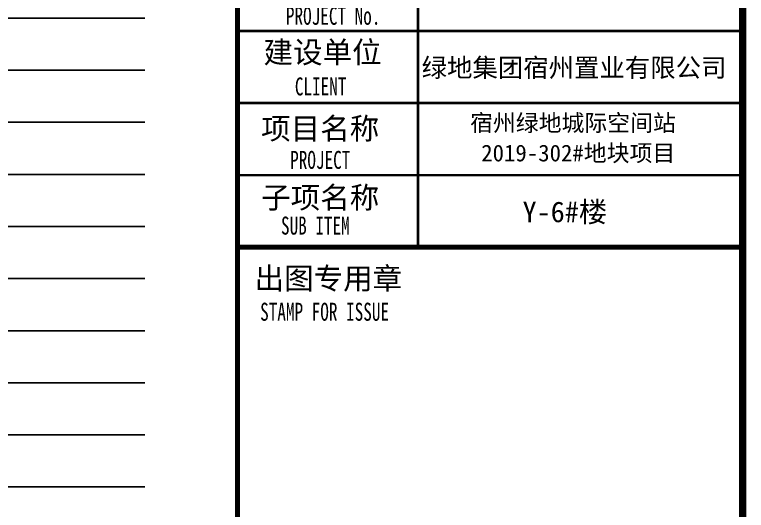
# Model space of a CAD drawing. Extents: x 2803505 to 5851001, y -1372902 to 24339.
# Drawn here: x 2881815 to 2891953, y -615502 to -608627 of the extents above; entities that cross this region are included whole.
import ezdxf

# ---------------------------------------------------------------- set-up
doc = ezdxf.new("R2010")
doc.units = 0
doc.header["$LTSCALE"] = 1000
doc.header["$MEASUREMENT"] = 0
for name, color, linetype in [('!!电气', 1, 'CONTINUOUS'), ('TEL_TEXT', 7, 'CONTINUOUS'), ('图签文字', 4, 'CONTINUOUS')]:
    doc.layers.add(name, color=color, linetype=linetype)
doc.layers.add('图框', color=147, linetype='CONTINUOUS', lineweight=20)
doc.layers.add('图签', color=147, linetype='CONTINUOUS', lineweight=18)
doc.styles.add('宋体', font='', dxfattribs={"height": 4})
doc.styles.add('建筑图签-1', font='simhei.ttf', dxfattribs={"width": 0.7})
doc.styles.get('宋体').set_extended_font_data('SimSun')

# ---------------------------------------------------------------- blocks, each defined once
blk = doc.blocks.new('A$C3F294DF5')
at = {"layer": '图框'}
for points, const_width in [([(-7000, -700), (-7000, 39300)], 70), ([(-4500, 16300), (-4500, 20300)], 35), ([(-7000, 19300), (0, 19300)], 35), ([(-7000, 18300), (0, 18300)], 35), ([(-7000, 17300), (0, 17300)], 35), ([(0, 16300), (-7000, 16300)], 70)]:
    blk.add_lwpolyline(points, dxfattribs=dict(at, const_width=const_width))
at = {"layer": '图签', "color": 154, "style": '宋体'}
for s, height, p in [('绿地集团宿州置业有限公司', 258.01, (-4449, 18662)), ('宿州绿地城际空间站', 232.2, (-3778, 17909)), ('2019-302#地块项目', 232.21, (-3624, 17491)), ('Y-6#楼', 286.7, (-3051, 16648))]:
    blk.add_text(s, height=height, dxfattribs=at).set_placement(p)
at = {"layer": '图签文字', "style": '建筑图签-1', "width": 0.7}
for s, p in [('PROJECT No.', (-6330, 19385, -1799)), ('CLIENT', (-6206, 18406)), ('PROJECT', (-6271, 17387)), ('SUB ITEM', (-6398, 16476)), ('STAMP FOR ISSUE', (-6687, 15281))]:
    blk.add_text(s, height=250, dxfattribs=at).set_placement(p)
at = {"layer": '图签文字', "color": 7, "style": '建筑图签-1'}
for s, p in [('建设单位', (-6640, 18855)), ('项目名称', (-6673, 17797)), ('子项名称', (-6673, 16840)), ('出图专用章', (-6764, 15718))]:
    blk.add_text(s, height=300, dxfattribs=at).set_placement(p)

msp = doc.modelspace()

# ---------------------------------------------------------------- linework, layer by layer
at = {"layer": 'TEL_TEXT', "color": 0}
for p, q in [((2862248.3, -608675.5), (2883618.4, -608675.5)), ((2862248.3, -609398), (2883618.4, -609398)), ((2862248.3, -610120.4), (2883618.4, -610120.4)), ((2862248.3, -610842.9), (2883618.4, -610842.9)), ((2862248.3, -611565.3), (2883618.4, -611565.3)), ((2862248.3, -612287.8), (2883618.4, -612287.8)), ((2862248.3, -613010.2), (2883618.4, -613010.2)), ((2862248.3, -613732.7), (2883618.4, -613732.7)), ((2862248.3, -614455.1), (2883618.4, -614455.1)), ((2862248.3, -615177.6), (2883618.4, -615177.6))]:
    msp.add_line(p, q, dxfattribs=at)
at = {"layer": '图框', "const_width": 100}
msp.add_lwpolyline([(2836003.5, -628853.6), (2891903.5, -628853.6), (2891903.5, -588853.6), (2836003.5, -588853.6)], close=True, dxfattribs=at)

# ---------------------------------------------------------------- block references
at = {"layer": '!!电气'}
msp.add_blockref('A$C3F294DF5', (2891903.5, -628153.6), dxfattribs=at)

doc.saveas('drawing.dxf')
